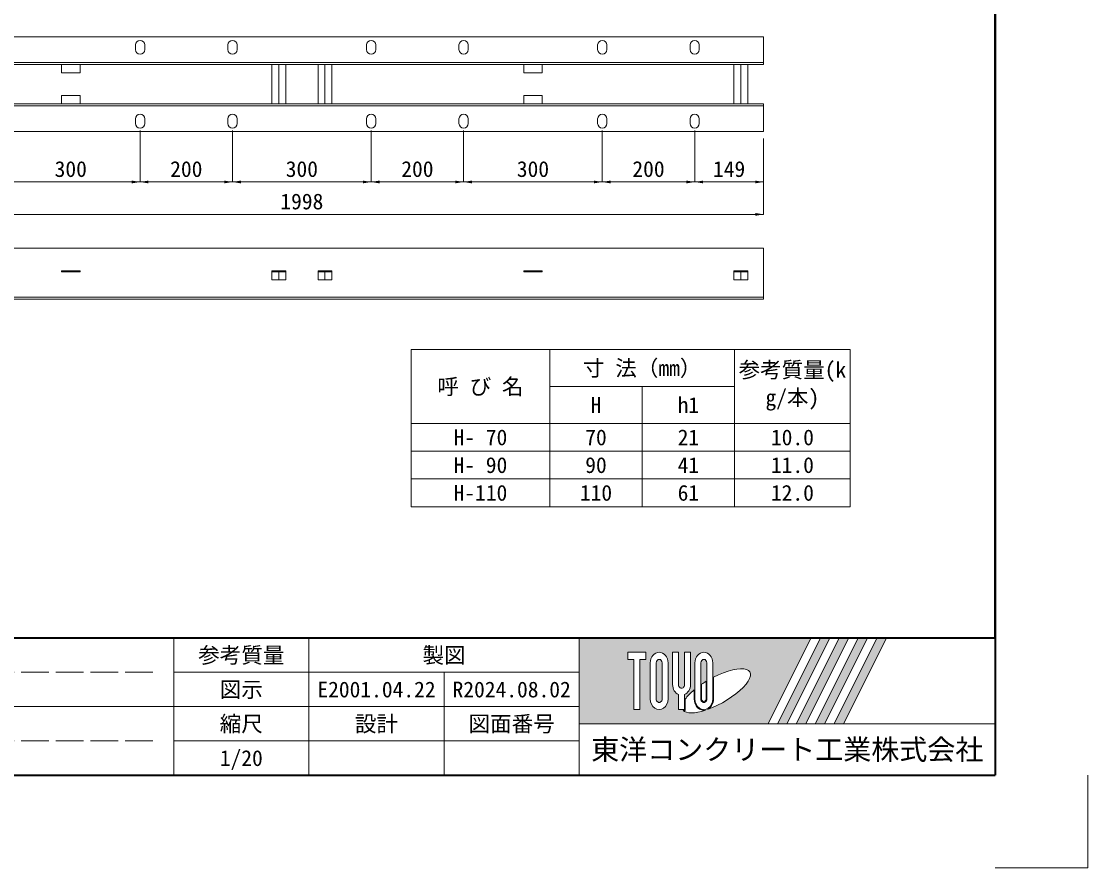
# Model space of a CAD drawing. Units: millimetres at full size. Extents: x 1009 to 10088, y 2190 to 8656.
# Drawn here: x 2902 to 5209, y 2190 to 4022 of the extents above; entities that cross this region are included whole.
import ezdxf
from ezdxf.enums import TextEntityAlignment as Align

# ---------------------------------------------------------------- set-up
doc = ezdxf.new("R2010")
doc.units = ezdxf.units.MM
doc.header["$LTSCALE"] = 10
doc.linetypes.add('DASHED', pattern=[7.5, 6, -1.5])
doc.linetypes.add('USER2', pattern=[57.15, 38.1, -6.35, 6.35, -6.35])
for name, color, linetype, lineweight in [('(0-0)', 4, 'Continuous', 13), ('Defpoints_3', 8, 'Continuous', 0), ('図枠', 7, 'Continuous', 5), ('寸法線', 7, 'Continuous', 9), ('寸法表', 30, 'Continuous', 13), ('補助線', 8, 'USER2', 9)]:
    doc.layers.add(name, color=color, linetype=linetype, lineweight=lineweight)
doc.styles.add('ＭＳ ゴシック', font='')
doc.styles.get('ＭＳ ゴシック').set_extended_font_data('MS Gothic')

# ---------------------------------------------------------------- blocks, each defined once
blk = doc.blocks.new('filled_arrow')
at = {"color": 0, "linetype": 'Continuous', "lineweight": -2}
blk.add_solid([(7.5, 1.25), (0, 0), (7.5, -1.25)], dxfattribs=at)

msp = doc.modelspace()

# ---------------------------------------------------------------- hatches: boundary and pattern name
at = {"layer": '図枠'}
h = msp.add_hatch(color=256, dxfattribs=at)
h.paths.add_polyline_path([(4109.46, 2687.37), (4109.46, 2501.75), (4517.84, 2501.75), (4610.65, 2687.37)])
edge = h.paths.add_edge_path(flags=16)
edge.add_ellipse((4405.96, 2573.11), major_axis=(72.73, 40.71), ratio=0.3471473, start_angle=-144.31122, end_angle=72.1899, ccw=False)
edge.add_ellipse((4379.03, 2555.53), major_axis=(0, 24.75), ratio=0.8463542, start_angle=-160.70346, end_angle=-90)
edge.add_line((4399.98, 2555.53), (4399.98, 2602.71))
edge = h.paths.add_edge_path(flags=16)
edge.add_ellipse((4379.03, 2633.59), major_axis=(0, 22.85), ratio=0.8463541, start_angle=-90, end_angle=90, ccw=False)
edge.add_line((4398.37, 2633.59), (4398.37, 2555.53))
edge.add_ellipse((4379.03, 2555.53), major_axis=(0, 22.85), ratio=0.8463541, start_angle=90, end_angle=-90, ccw=False)
edge.add_line((4359.7, 2555.53), (4359.7, 2633.59))
edge = h.paths.add_edge_path(flags=16)
edge.add_line((4385.48, 2633.59), (4385.48, 2555.53))
edge.add_ellipse((4379.03, 2555.53), major_axis=(0, 7.62), ratio=0.8463541, start_angle=90, end_angle=-90, ccw=False)
edge.add_line((4372.59, 2555.53), (4372.59, 2633.59))
edge.add_ellipse((4379.03, 2633.59), major_axis=(0, 7.62), ratio=0.8463541, start_angle=-90, end_angle=90, ccw=False)
edge = h.paths.add_edge_path(flags=16)
edge.add_line((4383.87, 2593.69), (4383.87, 2555.53))
edge.add_ellipse((4379.03, 2555.53), major_axis=(0, 5.71), ratio=0.8463542, start_angle=90, end_angle=-90, ccw=False)
edge.add_line((4374.2, 2555.53), (4374.2, 2587.44))
edge.add_ellipse((4405.96, 2573.11), major_axis=(72.73, 40.71), ratio=0.3471473, start_angle=107.79174, end_angle=126.47132, ccw=False)
edge = h.paths.add_edge_path(flags=16)
edge.add_line((4350.03, 2656.44), (4350.03, 2586.47))
edge.add_ellipse((4330.69, 2586.47), major_axis=(0, 22.85), ratio=0.8463541, start_angle=-163.34117, end_angle=-90, ccw=False)
edge.add_line((4337.14, 2564.93), (4337.14, 2532.69))
edge.add_line((4337.14, 2532.69), (4324.25, 2532.69))
edge.add_line((4324.25, 2532.69), (4324.25, 2564.93))
edge.add_ellipse((4330.69, 2586.47), major_axis=(0, 22.85), ratio=0.8463541, start_angle=90, end_angle=163.34117, ccw=False)
edge.add_line((4311.36, 2586.47), (4311.36, 2656.44))
edge.add_line((4311.36, 2656.44), (4324.25, 2656.44))
edge.add_line((4324.25, 2656.44), (4324.25, 2586.47))
edge.add_ellipse((4330.69, 2586.47), major_axis=(0, 7.62), ratio=0.8463541, start_angle=90, end_angle=-90)
edge.add_line((4337.14, 2586.47), (4337.14, 2656.44))
edge.add_line((4337.14, 2656.44), (4350.03, 2656.44))
edge = h.paths.add_edge_path(flags=16)
edge.add_line((4358.09, 2575.23), (4358.09, 2555.53))
edge.add_ellipse((4379.03, 2555.53), major_axis=(0, 24.75), ratio=0.8463542, start_angle=90, end_angle=-171.54427)
edge.add_ellipse((4405.96, 2573.11), major_axis=(72.73, 40.71), ratio=0.3471473, start_angle=-178.64954, end_angle=-148.29244, ccw=False)
edge.add_line((4334.36, 2530.78), (4338.75, 2530.78))
edge.add_line((4338.75, 2530.78), (4338.75, 2554.91))
edge.add_ellipse((4405.96, 2573.11), major_axis=(72.73, 40.71), ratio=0.3471473, start_angle=148.21912, end_angle=165.90812, ccw=False)
edge = h.paths.add_edge_path(flags=16)
edge.add_ellipse((4282.35, 2633.59), major_axis=(0, 22.85), ratio=0.8463541, start_angle=-90, end_angle=90, ccw=False)
edge.add_line((4301.69, 2633.59), (4301.69, 2555.53))
edge.add_ellipse((4282.35, 2555.53), major_axis=(0, 22.85), ratio=0.8463541, start_angle=90, end_angle=-90, ccw=False)
edge.add_line((4263.02, 2555.53), (4263.02, 2633.59))
edge = h.paths.add_edge_path(flags=16)
edge.add_line((4288.8, 2633.59), (4288.8, 2555.53))
edge.add_ellipse((4282.35, 2555.53), major_axis=(0, 7.62), ratio=0.8463541, start_angle=90, end_angle=-90, ccw=False)
edge.add_line((4275.91, 2555.53), (4275.91, 2633.59))
edge.add_ellipse((4282.35, 2633.59), major_axis=(0, 7.62), ratio=0.8463541, start_angle=-90, end_angle=90, ccw=False)
h.paths.add_polyline_path([(4253.35, 2656.44), (4253.35, 2641.2), (4240.46, 2641.2), (4240.46, 2532.69), (4227.57, 2532.69), (4227.57, 2641.2), (4214.68, 2641.2), (4214.68, 2656.44)], flags=16)
for points in [[(4538.26, 2501.75), (4558.67, 2501.75), (4651.49, 2687.37), (4631.07, 2687.37)], [(4692.32, 2687.37), (4671.91, 2687.37), (4579.09, 2501.75), (4599.51, 2501.75)], [(4733.16, 2687.37), (4712.74, 2687.37), (4619.93, 2501.75), (4640.35, 2501.75)], [(4774, 2687.37), (4753.58, 2687.37), (4660.77, 2501.75), (4681.19, 2501.75)]]:
    msp.add_hatch(color=256, dxfattribs=at).paths.add_polyline_path(points)

# ---------------------------------------------------------------- linework, layer by layer
at = {"layer": '(0-0)', "color": 7}
for p, q in [((4508.23, 3988.26), (2510.23, 3988.26)), ((3149.23, 3970.76), (3149.23, 3960.76)), ((3169.23, 3960.76), (3169.23, 3970.76)), ((3349.23, 3970.76), (3349.23, 3960.76)), ((3369.23, 3960.76), (3369.23, 3970.76)), ((3649.23, 3970.76), (3649.23, 3960.76)), ((3669.23, 3960.76), (3669.23, 3970.76)), ((3849.23, 3970.76), (3849.23, 3960.76)), ((3869.23, 3960.76), (3869.23, 3970.76)), ((4149.23, 3970.76), (4149.23, 3960.76)), ((4169.23, 3960.76), (4169.23, 3970.76)), ((4349.23, 3970.76), (4349.23, 3960.76)), ((4369.23, 3960.76), (4369.23, 3970.76)), ((4508.23, 3928.26), (4508.23, 3988.26)), ((2510.23, 3932.76), (4508.23, 3932.76)), ((4508.23, 3928.26), (2510.23, 3928.26)), ((2510.23, 3928.26), (4508.23, 3928.26)), ((2989.23, 3928.26), (3029.23, 3928.26)), ((2989.23, 3910.26), (2989.23, 3928.26)), ((3029.23, 3928.26), (3029.23, 3910.26)), ((3444.23, 3928.26), (3459.23, 3928.26)), ((3444.23, 3843.26), (3444.23, 3928.26)), ((3459.23, 3928.26), (3474.23, 3928.26)), ((3459.23, 3843.26), (3459.23, 3928.26)), ((3459.23, 3928.26), (3459.23, 3843.26)), ((3474.23, 3928.26), (3474.23, 3843.26)), ((3559.23, 3928.26), (3544.23, 3928.26)), ((3544.23, 3928.26), (3544.23, 3843.26)), ((3559.23, 3843.26), (3559.23, 3928.26)), ((3574.23, 3928.26), (3559.23, 3928.26)), ((3559.23, 3928.26), (3559.23, 3843.26)), ((3574.23, 3843.26), (3574.23, 3928.26)), ((4029.23, 3928.26), (3989.24, 3928.26)), ((3989.24, 3928.26), (3989.24, 3910.26)), ((4029.23, 3910.26), (4029.23, 3928.26)), ((4459.23, 3928.26), (4444.23, 3928.26)), ((4444.23, 3928.26), (4444.23, 3843.26)), ((4459.23, 3843.26), (4459.23, 3928.26)), ((4474.23, 3928.26), (4459.23, 3928.26)), ((4459.23, 3928.26), (4459.23, 3843.26)), ((4474.23, 3843.26), (4474.23, 3928.26)), ((3029.23, 3910.26), (2989.23, 3910.26)), ((3989.24, 3910.26), (4029.23, 3910.26)), ((2989.23, 3861.26), (3029.23, 3861.26)), ((2989.23, 3843.26), (2989.23, 3861.26)), ((3029.23, 3861.26), (3029.23, 3843.26)), ((4029.23, 3861.26), (3989.24, 3861.26)), ((3989.24, 3861.26), (3989.24, 3843.26)), ((4029.23, 3843.26), (4029.23, 3861.26)), ((2510.23, 3843.26), (4508.23, 3843.26)), ((2510.23, 3843.26), (4508.23, 3843.26)), ((4508.23, 3838.76), (2510.23, 3838.76)), ((3029.23, 3843.26), (2989.23, 3843.26)), ((3459.23, 3843.26), (3444.23, 3843.26)), ((3474.23, 3843.26), (3459.23, 3843.26)), ((3544.23, 3843.26), (3559.23, 3843.26)), ((3559.23, 3843.26), (3574.23, 3843.26)), ((3989.24, 3843.26), (4029.23, 3843.26)), ((4444.23, 3843.26), (4459.23, 3843.26)), ((4459.23, 3843.26), (4474.23, 3843.26)), ((4508.23, 3843.26), (4508.23, 3783.26)), ((3149.23, 3810.76), (3149.23, 3800.76)), ((3169.23, 3800.76), (3169.23, 3810.76)), ((3349.23, 3810.76), (3349.23, 3800.76)), ((3369.23, 3800.76), (3369.23, 3810.76)), ((3649.23, 3810.76), (3649.23, 3800.76)), ((3669.23, 3800.76), (3669.23, 3810.76)), ((3849.23, 3810.76), (3849.23, 3800.76)), ((3869.23, 3800.76), (3869.23, 3810.76)), ((4149.23, 3810.76), (4149.23, 3800.76)), ((4169.23, 3800.76), (4169.23, 3810.76)), ((4349.23, 3810.76), (4349.23, 3800.76)), ((4369.23, 3800.76), (4369.23, 3810.76)), ((4508.23, 3783.26), (2510.23, 3783.26)), ((2510.23, 3530.76), (4508.23, 3530.76)), ((4508.23, 3530.76), (4508.23, 3420.76)), ((4508.23, 3425.26), (2510.23, 3425.26)), ((4508.23, 3420.76), (2510.23, 3420.76)), ((2510.23, 3420.76), (4508.23, 3420.76))]:
    msp.add_line(p, q, dxfattribs=at)
at = {"layer": '(0-0)', "color": 7, "linetype": 'DASHED', "lineweight": 9}
for p, q in [((2989.23, 3481.76), (3029.23, 3481.76)), ((2989.23, 3479.66), (2989.23, 3481.76)), ((3029.23, 3479.66), (2989.23, 3479.66)), ((3029.23, 3481.76), (3029.23, 3479.66)), ((3444.23, 3481.76), (3459.23, 3481.76)), ((3444.23, 3479.66), (3444.23, 3481.76)), ((3444.23, 3479.66), (3459.23, 3479.66)), ((3444.23, 3462.66), (3444.23, 3479.66)), ((3459.23, 3479.66), (3444.23, 3479.66)), ((3459.23, 3462.66), (3444.23, 3462.66)), ((3459.23, 3481.76), (3474.23, 3481.76)), ((3459.23, 3479.66), (3459.23, 3481.76)), ((3459.23, 3481.76), (3459.23, 3479.66)), ((3459.23, 3479.66), (3474.23, 3479.66)), ((3459.23, 3462.66), (3459.23, 3479.66)), ((3474.23, 3479.66), (3459.23, 3479.66)), ((3459.23, 3479.66), (3459.23, 3462.66)), ((3474.23, 3462.66), (3459.23, 3462.66)), ((3474.23, 3481.76), (3474.23, 3479.66)), ((3474.23, 3479.66), (3474.23, 3462.66)), ((3544.23, 3481.76), (3559.23, 3481.76)), ((3544.23, 3479.66), (3544.23, 3481.76)), ((3559.23, 3479.66), (3544.23, 3479.66)), ((3544.23, 3479.66), (3559.23, 3479.66)), ((3544.23, 3462.66), (3544.23, 3479.66)), ((3559.23, 3462.66), (3544.23, 3462.66)), ((3559.23, 3481.76), (3559.23, 3479.66)), ((3559.23, 3481.76), (3574.23, 3481.76)), ((3559.23, 3479.66), (3559.23, 3481.76)), ((3559.23, 3479.66), (3559.23, 3462.66)), ((3574.23, 3479.66), (3559.23, 3479.66)), ((3559.23, 3479.66), (3574.23, 3479.66)), ((3559.23, 3462.66), (3559.23, 3479.66)), ((3574.23, 3462.66), (3559.23, 3462.66)), ((3574.23, 3481.76), (3574.23, 3479.66)), ((3574.23, 3479.66), (3574.23, 3462.66)), ((4029.23, 3481.76), (3989.24, 3481.76)), ((3989.24, 3481.76), (3989.24, 3479.66)), ((3989.24, 3479.66), (4029.23, 3479.66)), ((4029.23, 3479.66), (4029.23, 3481.76)), ((4444.23, 3481.76), (4459.23, 3481.76)), ((4444.23, 3479.66), (4444.23, 3481.76)), ((4444.23, 3479.66), (4459.23, 3479.66)), ((4444.23, 3462.66), (4444.23, 3479.66)), ((4459.23, 3479.66), (4444.23, 3479.66)), ((4459.23, 3462.66), (4444.23, 3462.66)), ((4459.23, 3481.76), (4459.23, 3479.66)), ((4459.23, 3481.76), (4474.23, 3481.76)), ((4459.23, 3479.66), (4459.23, 3481.76)), ((4459.23, 3479.66), (4459.23, 3462.66)), ((4459.23, 3479.66), (4474.23, 3479.66)), ((4459.23, 3462.66), (4459.23, 3479.66)), ((4474.23, 3479.66), (4459.23, 3479.66)), ((4474.23, 3462.66), (4459.23, 3462.66)), ((4474.23, 3481.76), (4474.23, 3479.66)), ((4474.23, 3479.66), (4474.23, 3462.66))]:
    msp.add_line(p, q, dxfattribs=at)
at = {"layer": '(0-0)', "color": 7}
for centre, start, end in [((3159.23, 3970.76), 90, 180), ((3159.23, 3970.76), 0, 90), ((3359.23, 3970.76), 90, 180), ((3359.23, 3970.76), 0, 90), ((3659.24, 3970.76), 90, 180), ((3659.24, 3970.76), 0, 90), ((3859.23, 3970.76), 90, 180), ((3859.23, 3970.76), 0, 90), ((4159.23, 3970.76), 90, 180), ((4159.23, 3970.76), 0, 90), ((4359.23, 3970.76), 90, 180), ((4359.23, 3970.76), 0, 90), ((3159.23, 3960.76), 180, 270), ((3159.23, 3960.76), 270, 0), ((3359.23, 3960.76), 180, 270), ((3359.23, 3960.76), 270, 0), ((3659.24, 3960.76), 180, 270), ((3659.24, 3960.76), 270, 0), ((3859.23, 3960.76), 180, 270), ((3859.23, 3960.76), 270, 0), ((4159.23, 3960.76), 180, 270), ((4159.23, 3960.76), 270, 0), ((4359.23, 3960.76), 180, 270), ((4359.23, 3960.76), 270, 0), ((3159.23, 3810.76), 90, 180), ((3159.23, 3810.76), 0, 90), ((3359.23, 3810.76), 90, 180), ((3359.23, 3810.76), 0, 90), ((3659.24, 3810.76), 90, 180), ((3659.24, 3810.76), 0, 90), ((3859.23, 3810.76), 90, 180), ((3859.23, 3810.76), 0, 90), ((4159.23, 3810.76), 90, 180), ((4159.23, 3810.76), 0, 90), ((4359.23, 3810.76), 90, 180), ((4359.23, 3810.76), 0, 90), ((3159.23, 3800.76), 180, 270), ((3159.23, 3800.76), 270, 0), ((3359.23, 3800.76), 180, 270), ((3359.23, 3800.76), 270, 0), ((3659.24, 3800.76), 180, 270), ((3659.24, 3800.76), 270, 0), ((3859.23, 3800.76), 180, 270), ((3859.23, 3800.76), 270, 0), ((4159.23, 3800.76), 180, 270), ((4159.23, 3800.76), 270, 0), ((4359.23, 3800.76), 180, 270), ((4359.23, 3800.76), 270, 0)]:
    msp.add_arc(centre, 10, start, end, dxfattribs=at)
at = {"layer": 'Defpoints_3', "color": 7, "lineweight": 13}
for p in [(5209.46, 2390.37), (5009.46, 2190.37)]:
    msp.add_line(p, (5209.46, 2190.37), dxfattribs=at)
at = {"layer": '図枠', "lineweight": 40}
for p in [(5009.46, 7930.37), (1409.46, 2390.37)]:
    msp.add_line(p, (5009.46, 2390.37), dxfattribs=at)
at = {"layer": '図枠', "lineweight": 13}
for p, q in [((5009.46, 2687.37), (1409.46, 2687.37)), ((3231.96, 2390.37), (3231.96, 2687.37)), ((3524.46, 2390.37), (3524.46, 2687.37)), ((4109.46, 2390.37), (4109.46, 2687.37)), ((4109.46, 2613.12), (3231.96, 2613.12)), ((3816.96, 2390.37), (3816.96, 2613.12)), ((4109.46, 2538.87), (1409.46, 2538.87)), ((4109.46, 2464.62), (3231.96, 2464.62))]:
    msp.add_line(p, q, dxfattribs=at)
at = {"layer": '図枠'}
for p, q in [((4109.46, 2687.37), (4610.65, 2687.37)), ((4610.65, 2687.37), (4517.84, 2501.75)), ((4631.07, 2687.37), (4538.26, 2501.75)), ((4651.49, 2687.37), (4558.67, 2501.75)), ((4671.91, 2687.37), (4579.09, 2501.75)), ((4692.32, 2687.37), (4599.51, 2501.75)), ((4712.74, 2687.37), (4619.93, 2501.75)), ((4631.07, 2687.37), (4651.49, 2687.37)), ((4733.16, 2687.37), (4640.35, 2501.75)), ((4753.58, 2687.37), (4660.77, 2501.75)), ((4671.91, 2687.37), (4692.32, 2687.37)), ((4774, 2687.37), (4681.19, 2501.75)), ((4712.74, 2687.37), (4733.16, 2687.37)), ((4753.58, 2687.37), (4774, 2687.37)), ((4214.68, 2656.44), (4214.68, 2641.2)), ((4214.68, 2656.44), (4253.35, 2656.44)), ((4253.35, 2656.44), (4253.35, 2641.2)), ((4311.36, 2656.44), (4324.25, 2656.44)), ((4311.36, 2586.47), (4311.36, 2656.44)), ((4324.25, 2656.44), (4324.25, 2586.47)), ((4337.14, 2656.44), (4350.03, 2656.44)), ((4337.14, 2586.47), (4337.14, 2656.44)), ((4350.03, 2656.44), (4350.03, 2586.47)), ((4227.57, 2641.2), (4214.68, 2641.2)), ((4227.57, 2641.2), (4227.57, 2532.69)), ((4240.46, 2641.2), (4240.46, 2532.69)), ((4253.35, 2641.2), (4240.46, 2641.2)), ((4263.02, 2633.59), (4263.02, 2555.53)), ((4275.91, 2555.53), (4275.91, 2633.59)), ((4288.8, 2633.59), (4288.8, 2555.53)), ((4301.69, 2555.53), (4301.69, 2633.59)), ((4359.7, 2633.59), (4359.7, 2555.53)), ((4372.59, 2555.53), (4372.59, 2633.59)), ((4385.48, 2633.59), (4385.48, 2555.53)), ((4398.37, 2555.53), (4398.37, 2633.59)), ((4374.2, 2555.53), (4374.2, 2587.44)), ((4383.87, 2593.69), (4383.87, 2555.53)), ((4399.98, 2555.53), (4399.98, 2602.71)), ((4324.25, 2564.93), (4324.25, 2532.69)), ((4337.14, 2564.93), (4337.14, 2532.69)), ((4358.09, 2575.23), (4358.09, 2555.53)), ((4338.75, 2554.91), (4338.75, 2530.78)), ((4240.46, 2532.69), (4227.57, 2532.69)), ((4337.14, 2532.69), (4324.25, 2532.69)), ((4334.36, 2530.78), (4338.75, 2530.78)), ((4109.46, 2501.75), (4517.84, 2501.75)), ((4538.26, 2501.75), (4558.67, 2501.75)), ((4579.09, 2501.75), (4599.51, 2501.75)), ((4619.93, 2501.75), (4640.35, 2501.75)), ((4660.77, 2501.75), (4681.19, 2501.75))]:
    msp.add_line(p, q, dxfattribs=at)
at = {"layer": '図枠', "linetype": 'DASHED', "lineweight": 9}
for p, q in [((3186.96, 2613.12), (1769.46, 2613.12)), ((3186.96, 2464.62), (1769.46, 2464.62))]:
    msp.add_line(p, q, dxfattribs=at)
at = {"layer": '図枠'}
for centre, major_axis, ratio, start_param, end_param in [((4282.35, 2633.59), (0, 22.85), 0.846354, 4.712389, 7.8539816), ((4379.03, 2633.59), (0, 22.85), 0.846354, 4.712389, 7.8539816), ((4282.35, 2633.59), (0, 7.62), 0.846354, 4.712389, 7.8539816), ((4379.03, 2633.59), (0, 7.62), 0.846354, 4.712389, 7.8539816), ((4405.96, 2573.11), (72.73, 40.71), 0.347147, 4.2621853, 7.7429163), ((4330.69, 2586.47), (0, 22.85), 0.846354, 1.5707963, 2.8017557), ((4330.69, 2586.47), (0, 7.62), 0.846354, 1.5707963, 4.712389), ((4330.69, 2586.47), (0, 22.85), 0.846354, 3.4814296, 4.712389), ((4405.96, 2573.11), (72.73, 40.71), 0.347147, 1.6817405, 1.8219833), ((4405.96, 2573.11), (72.73, 40.71), 0.347147, 2.0815197, 2.5155126), ((4282.35, 2555.53), (0, 22.85), 0.846354, 1.5707963, 4.712389), ((4282.35, 2555.53), (0, 7.62), 0.846354, 1.5707963, 4.712389), ((4379.03, 2555.53), (0, 24.75), 0.846354, 1.5707963, 3.3154679), ((4379.03, 2555.53), (0, 22.85), 0.846354, 1.5707963, 4.712389), ((4379.03, 2555.53), (0, 7.62), 0.846354, 1.5707963, 4.712389), ((4379.03, 2555.53), (0, 5.71), 0.846354, 1.5707963, 4.712389), ((4379.03, 2555.53), (0, 24.75), 0.846354, 3.5338438, 4.712389), ((4405.96, 2573.11), (72.73, 40.71), 0.347147, 3.2093975, 4.2004451)]:
    msp.add_ellipse(centre, major_axis=major_axis, ratio=ratio, start_param=start_param, end_param=end_param, dxfattribs=at)
at = {"layer": '寸法線'}
for p, q in [((3159.23, 3785.76), (3159.23, 3674.26)), ((3159.23, 3785.76), (3159.23, 3674.26)), ((3359.23, 3785.76), (3359.23, 3674.26)), ((3359.23, 3785.76), (3359.23, 3674.26)), ((3659.24, 3785.76), (3659.24, 3674.26)), ((3659.24, 3785.76), (3659.24, 3674.26)), ((3859.23, 3785.76), (3859.23, 3674.26)), ((3859.23, 3785.76), (3859.23, 3674.26)), ((4159.23, 3785.76), (4159.23, 3674.26)), ((4159.23, 3785.76), (4159.23, 3674.26)), ((4359.23, 3785.76), (4359.23, 3674.26)), ((4359.23, 3785.76), (4359.23, 3674.26)), ((4508.23, 3768.26), (4508.23, 3674.26)), ((4508.23, 3768.26), (4508.23, 3604.11)), ((2859.23, 3674.26), (3159.23, 3674.26)), ((3159.23, 3674.26), (3359.23, 3674.26)), ((3359.23, 3674.26), (3659.24, 3674.26)), ((3659.24, 3674.26), (3859.23, 3674.26)), ((3859.23, 3674.26), (4159.23, 3674.26)), ((4159.23, 3674.26), (4359.23, 3674.26)), ((4359.23, 3674.26), (4508.23, 3674.26)), ((2510.23, 3604.11), (4508.23, 3604.11))]:
    msp.add_line(p, q, dxfattribs=at)
at = {"layer": '寸法表'}
for p, q in [((3745.63, 3311.58), (4695.63, 3311.58)), ((3745.63, 3311.58), (3745.63, 2971.58)), ((4045.63, 3311.58), (4045.63, 2971.58)), ((4445.63, 3311.58), (4445.63, 2971.58)), ((4695.63, 3311.58), (4695.63, 2971.58)), ((4045.63, 3231.58), (4445.63, 3231.58)), ((4245.63, 3231.58), (4245.63, 2971.58)), ((3745.63, 3151.58), (4695.63, 3151.58)), ((3745.63, 3091.58), (4695.63, 3091.58)), ((3745.63, 3031.58), (4695.63, 3031.58)), ((3745.63, 2971.58), (4695.63, 2971.58))]:
    msp.add_line(p, q, dxfattribs=at)
at = {"layer": '補助線', "linetype": 'Continuous', "lineweight": 40}
for q in [(5009.46, 7827.37), (1409.46, 2687.37)]:
    msp.add_line((5009.46, 2687.37), q, dxfattribs=at)
at = {"layer": '補助線', "linetype": 'Continuous', "lineweight": 13}
msp.add_line((4109.46, 2501.75), (5009.46, 2501.75), dxfattribs=at)

# ---------------------------------------------------------------- block references
at = {"layer": '寸法線', "xscale": 2.4, "yscale": 2.4, "rotation": 180}
for p in [(3159.23, 3674.26), (3359.23, 3674.26), (3659.24, 3674.26), (3859.23, 3674.26), (4159.23, 3674.26), (4359.23, 3674.26), (4508.23, 3674.26), (4508.23, 3604.11)]:
    msp.add_blockref('filled_arrow', p, dxfattribs=at)
at = {"layer": '寸法線', "xscale": 2.4, "yscale": 2.4}
for p in [(3159.23, 3674.26), (3359.23, 3674.26), (3659.24, 3674.26), (3859.23, 3674.26), (4159.23, 3674.26), (4359.23, 3674.26)]:
    msp.add_blockref('filled_arrow', p, dxfattribs=at)

# ---------------------------------------------------------------- texts
at = {"layer": '図枠', "style": 'ＭＳ ゴシック'}
for s, height, p in [('参考質量', 34.18, (3378.21, 2650.25)), ('製図', 34.18, (3816.96, 2650.25)), ('図示', 34.18, (3378.21, 2576)), ('E2001.04.22', 34.18, (3670.71, 2576)), ('R2024.08.02', 34.18, (3963.21, 2576)), ('縮尺', 34.18, (3378.21, 2501.75)), ('設計', 34.18, (3670.71, 2501.75)), ('図面番号', 34.18, (3963.21, 2501.75)), ('東洋コンクリート工業株式会社', 44.43, (4559.46, 2446.06)), ('1/20', 34.18, (3378.21, 2427.5))]:
    msp.add_text(s, height=height, dxfattribs=at).set_placement(p, align=Align.MIDDLE_CENTER)
at = {"layer": '寸法線', "style": 'ＭＳ ゴシック'}
for s, p in [('300', (3009.23, 3702.26)), ('200', (3259.23, 3702.26)), ('300', (3509.23, 3702.26)), ('200', (3759.23, 3702.26)), ('300', (4009.23, 3702.26)), ('200', (4259.23, 3702.26)), ('149', (4433.73, 3702.26)), ('1998', (3509.23, 3632.11))]:
    msp.add_text(s, height=34.18, dxfattribs=at).set_placement(p, align=Align.MIDDLE_CENTER)
at = {"layer": '寸法表', "style": 'ＭＳ ゴシック'}
for s, p in [('寸 法（mm）', (4245.63, 3271.58)), ('呼 び 名', (3895.63, 3231.58)), ('H', (4145.63, 3191.58)), ('h1', (4345.63, 3191.58)), ('H- 70', (3895.63, 3121.58)), ('70', (4145.63, 3121.58)), ('21', (4345.63, 3121.58)), ('10.0', (4570.63, 3121.58)), ('H- 90', (3895.63, 3061.58)), ('90', (4145.63, 3061.58)), ('41', (4345.63, 3061.58)), ('11.0', (4570.63, 3061.58)), ('H-110', (3895.63, 3001.58)), ('110', (4145.63, 3001.58)), ('61', (4345.63, 3001.58)), ('12.0', (4570.63, 3001.58))]:
    msp.add_text(s, height=34.18, dxfattribs=at).set_placement(p, align=Align.MIDDLE_CENTER)
for s, p in [('参考質量(k', (4454.08, 3284.89)), ('g/本)', (4512.35, 3224.89))]:
    msp.add_text(s, height=34.18, dxfattribs=at).set_placement(p, align=Align.TOP_LEFT)

doc.saveas('drawing.dxf')
